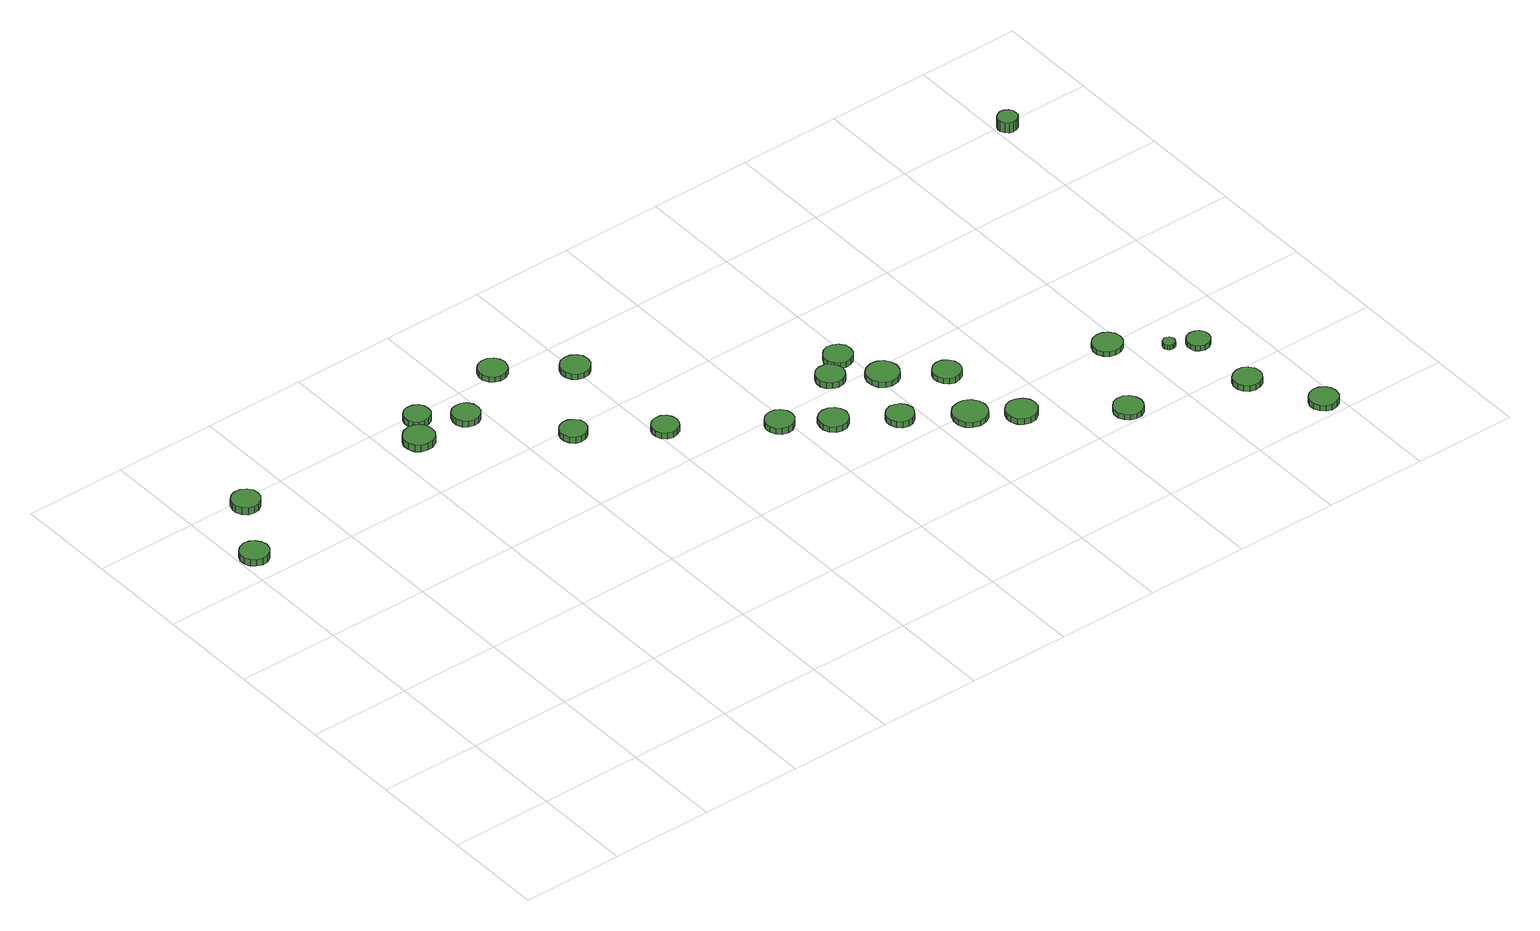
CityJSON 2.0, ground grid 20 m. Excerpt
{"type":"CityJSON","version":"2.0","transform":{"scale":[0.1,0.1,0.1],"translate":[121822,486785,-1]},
"CityObjects":{
"tree1":{"type":"SolitaryVegetationObject","attributes":{"function":"something"},"geometry":[{"type":"MultiSurface","lod":"1","boundaries":[[[0,1,2,3,4,5,6,7,8,9,10,11,12,13,14]],[[15,16,17,18,19,20,21,22,23,24,25,26,27,28,29]],[[0,29,28,1]],[[1,28,27,2]],[[2,27,26,3]],[[3,26,25,4]],[[4,25,24,5]],[[5,24,23,6]],[[6,23,22,7]],[[7,22,21,8]],[[8,21,20,9]],[[9,20,19,10]],[[10,19,18,11]],[[11,18,17,12]],[[12,17,16,13]],[[13,16,15,14]],[[14,15,29,0]]]}]},
"tree2":{"type":"SolitaryVegetationObject","attributes":{"function":"something"},"geometry":[{"type":"MultiSurface","lod":"1","boundaries":[[[30,31,32,33,34,35,36,37,38,39,40,41,42,43,44]],[[45,46,47,48,49,50,51,52,53,54,55,56,57,58,59]],[[30,59,58,31]],[[31,58,57,32]],[[32,57,56,33]],[[33,56,55,34]],[[34,55,54,35]],[[35,54,53,36]],[[36,53,52,37]],[[37,52,51,38]],[[38,51,50,39]],[[39,50,49,40]],[[40,49,48,41]],[[41,48,47,42]],[[42,47,46,43]],[[43,46,45,44]],[[44,45,59,30]]]}]},
"tree3":{"type":"SolitaryVegetationObject","attributes":{"function":"something"},"geometry":[{"type":"MultiSurface","lod":"1","boundaries":[[[60,61,62,63,64,65,66,67,68,69,70,71,72,73,74]],[[75,76,77,78,79,80,81,82,83,84,85,86,87,88,89]],[[60,89,88,61]],[[61,88,87,62]],[[62,87,86,63]],[[63,86,85,64]],[[64,85,84,65]],[[65,84,83,66]],[[66,83,82,67]],[[67,82,81,68]],[[68,81,80,69]],[[69,80,79,70]],[[70,79,78,71]],[[71,78,77,72]],[[72,77,76,73]],[[73,76,75,74]],[[74,75,89,60]]]}]},
"tree4":{"type":"SolitaryVegetationObject","attributes":{"function":"something"},"geometry":[{"type":"MultiSurface","lod":"1","boundaries":[[[90,91,92,93,94,95,96,97,98,99,100,101,102,103,104]],[[105,106,107,108,109,110,111,112,113,114,115,116,117,118,119]],[[90,119,118,91]],[[91,118,117,92]],[[92,117,116,93]],[[93,116,115,94]],[[94,115,114,95]],[[95,114,113,96]],[[96,113,112,97]],[[97,112,111,98]],[[98,111,110,99]],[[99,110,109,100]],[[100,109,108,101]],[[101,108,107,102]],[[102,107,106,103]],[[103,106,105,104]],[[104,105,119,90]]]}]},
"tree5":{"type":"SolitaryVegetationObject","attributes":{"function":"something"},"geometry":[{"type":"MultiSurface","lod":"1","boundaries":[[[120,121,122,123,124,125,126,127,128,129,130,131,132,133,134]],[[135,136,137,138,139,140,141,142,143,144,145,146,147,148,149]],[[120,149,148,121]],[[121,148,147,122]],[[122,147,146,123]],[[123,146,145,124]],[[124,145,144,125]],[[125,144,143,126]],[[126,143,142,127]],[[127,142,141,128]],[[128,141,140,129]],[[129,140,139,130]],[[130,139,138,131]],[[131,138,137,132]],[[132,137,136,133]],[[133,136,135,134]],[[134,135,149,120]]]}]},
"tree6":{"type":"SolitaryVegetationObject","attributes":{"function":"something"},"geometry":[{"type":"MultiSurface","lod":"1","boundaries":[[[150,151,152,153,154,155,156,157,158,159,160,161,162,163,164]],[[165,166,167,168,169,170,171,172,173,174,175,176,177,178,179]],[[150,179,178,151]],[[151,178,177,152]],[[152,177,176,153]],[[153,176,175,154]],[[154,175,174,155]],[[155,174,173,156]],[[156,173,172,157]],[[157,172,171,158]],[[158,171,170,159]],[[159,170,169,160]],[[160,169,168,161]],[[161,168,167,162]],[[162,167,166,163]],[[163,166,165,164]],[[164,165,179,150]]]}]},
"tree7":{"type":"SolitaryVegetationObject","attributes":{"function":"something"},"geometry":[{"type":"MultiSurface","lod":"1","boundaries":[[[180,181,182,183,184,185,186,187,188,189,190,191,192,193,194]],[[195,196,197,198,199,200,201,202,203,204,205,206,207,208,209]],[[180,209,208,181]],[[181,208,207,182]],[[182,207,206,183]],[[183,206,205,184]],[[184,205,204,185]],[[185,204,203,186]],[[186,203,202,187]],[[187,202,201,188]],[[188,201,200,189]],[[189,200,199,190]],[[190,199,198,191]],[[191,198,197,192]],[[192,197,196,193]],[[193,196,195,194]],[[194,195,209,180]]]}]},
"tree8":{"type":"SolitaryVegetationObject","attributes":{"function":"something"},"geometry":[{"type":"MultiSurface","lod":"1","boundaries":[[[210,211,212,213,214,215,216,217,218,219,220,221,222,223,224]],[[225,226,227,228,229,230,231,232,233,234,235,236,237,238,239]],[[210,239,238,211]],[[211,238,237,212]],[[212,237,236,213]],[[213,236,235,214]],[[214,235,234,215]],[[215,234,233,216]],[[216,233,232,217]],[[217,232,231,218]],[[218,231,230,219]],[[219,230,229,220]],[[220,229,228,221]],[[221,228,227,222]],[[222,227,226,223]],[[223,226,225,224]],[[224,225,239,210]]]}]},
"tree9":{"type":"SolitaryVegetationObject","attributes":{"function":"something"},"geometry":[{"type":"MultiSurface","lod":"1","boundaries":[[[240,241,242,243,244,245,246,247,248,249,250,251,252,253,254]],[[255,256,257,258,259,260,261,262,263,264,265,266,267,268,269]],[[240,269,268,241]],[[241,268,267,242]],[[242,267,266,243]],[[243,266,265,244]],[[244,265,264,245]],[[245,264,263,246]],[[246,263,262,247]],[[247,262,261,248]],[[248,261,260,249]],[[249,260,259,250]],[[250,259,258,251]],[[251,258,257,252]],[[252,257,256,253]],[[253,256,255,254]],[[254,255,269,240]]]}]},
"tree10":{"type":"SolitaryVegetationObject","attributes":{"function":"something"},"geometry":[{"type":"MultiSurface","lod":"1","boundaries":[[[270,271,272,273,274,275,276,277,278,279,280,281,282,283,284]],[[285,286,287,288,289,290,291,292,293,294,295,296,297,298,299]],[[270,299,298,271]],[[271,298,297,272]],[[272,297,296,273]],[[273,296,295,274]],[[274,295,294,275]],[[275,294,293,276]],[[276,293,292,277]],[[277,292,291,278]],[[278,291,290,279]],[[279,290,289,280]],[[280,289,288,281]],[[281,288,287,282]],[[282,287,286,283]],[[283,286,285,284]],[[284,285,299,270]]]}]},
"tree11":{"type":"SolitaryVegetationObject","attributes":{"function":"something"},"geometry":[{"type":"MultiSurface","lod":"1","boundaries":[[[300,301,302,303,304,305,306,307,308,309,310,311,312,313,314]],[[315,316,317,318,319,320,321,322,323,324,325,326,327,328,329]],[[300,329,328,301]],[[301,328,327,302]],[[302,327,326,303]],[[303,326,325,304]],[[304,325,324,305]],[[305,324,323,306]],[[306,323,322,307]],[[307,322,321,308]],[[308,321,320,309]],[[309,320,319,310]],[[310,319,318,311]],[[311,318,317,312]],[[312,317,316,313]],[[313,316,315,314]],[[314,315,329,300]]]}]},
"tree12":{"type":"SolitaryVegetationObject","attributes":{"function":"something"},"geometry":[{"type":"MultiSurface","lod":"1","boundaries":[[[330,331,332,333,334,335,336,337,338,339,340,341,342,343,344]],[[345,346,347,348,349,350,351,352,353,354,355,356,357,358,359]],[[330,359,358,331]],[[331,358,357,332]],[[332,357,356,333]],[[333,356,355,334]],[[334,355,354,335]],[[335,354,353,336]],[[336,353,352,337]],[[337,352,351,338]],[[338,351,350,339]],[[339,350,349,340]],[[340,349,348,341]],[[341,348,347,342]],[[342,347,346,343]],[[343,346,345,344]],[[344,345,359,330]]]}]},
"tree13":{"type":"SolitaryVegetationObject","attributes":{"function":"something"},"geometry":[{"type":"MultiSurface","lod":"1","boundaries":[[[360,361,362,363,364,365,366,367,368,369,370,371,372,373,374]],[[375,376,377,378,379,380,381,382,383,384,385,386,387,388,389]],[[360,389,388,361]],[[361,388,387,362]],[[362,387,386,363]],[[363,386,385,364]],[[364,385,384,365]],[[365,384,383,366]],[[366,383,382,367]],[[367,382,381,368]],[[368,381,380,369]],[[369,380,379,370]],[[370,379,378,371]],[[371,378,377,372]],[[372,377,376,373]],[[373,376,375,374]],[[374,375,389,360]]]}]},
"tree14":{"type":"SolitaryVegetationObject","attributes":{"function":"something"},"geometry":[{"type":"MultiSurface","lod":"1","boundaries":[[[390,391,392,393,394,395,396,397,398,399,400,401,402,403,404]],[[405,406,407,408,409,410,411,412,413,414,415,416,417,418,419]],[[390,419,418,391]],[[391,418,417,392]],[[392,417,416,393]],[[393,416,415,394]],[[394,415,414,395]],[[395,414,413,396]],[[396,413,412,397]],[[397,412,411,398]],[[398,411,410,399]],[[399,410,409,400]],[[400,409,408,401]],[[401,408,407,402]],[[402,407,406,403]],[[403,406,405,404]],[[404,405,419,390]]]}]},
"tree15":{"type":"SolitaryVegetationObject","attributes":{"function":"something"},"geometry":[{"type":"MultiSurface","lod":"1","boundaries":[[[420,421,422,423,424,425,426,427,428,429,430,431,432,433,434]],[[435,436,437,438,439,440,441,442,443,444,445,446,447,448,449]],[[420,449,448,421]],[[421,448,447,422]],[[422,447,446,423]],[[423,446,445,424]],[[424,445,444,425]],[[425,444,443,426]],[[426,443,442,427]],[[427,442,441,428]],[[428,441,440,429]],[[429,440,439,430]],[[430,439,438,431]],[[431,438,437,432]],[[432,437,436,433]],[[433,436,435,434]],[[434,435,449,420]]]}]},
"tree16":{"type":"SolitaryVegetationObject","attributes":{"function":"something"},"geometry":[{"type":"MultiSurface","lod":"1","boundaries":[[[450,451,452,453,454,455,456,457,458,459,460,461,462,463,464]],[[465,466,467,468,469,470,471,472,473,474,475,476,477,478,479]],[[450,479,478,451]],[[451,478,477,452]],[[452,477,476,453]],[[453,476,475,454]],[[454,475,474,455]],[[455,474,473,456]],[[456,473,472,457]],[[457,472,471,458]],[[458,471,470,459]],[[459,470,469,460]],[[460,469,468,461]],[[461,468,467,462]],[[462,467,466,463]],[[463,466,465,464]],[[464,465,479,450]]]}]},
"tree17":{"type":"SolitaryVegetationObject","attributes":{"function":"something"},"geometry":[{"type":"MultiSurface","lod":"1","boundaries":[[[480,481,482,483,484,485,486,487,488,489,490,491,492,493,494]],[[495,496,497,498,499,500,501,502,503,504,505,506,507,508,509]],[[480,509,508,481]],[[481,508,507,482]],[[482,507,506,483]],[[483,506,505,484]],[[484,505,504,485]],[[485,504,503,486]],[[486,503,502,487]],[[487,502,501,488]],[[488,501,500,489]],[[489,500,499,490]],[[490,499,498,491]],[[491,498,497,492]],[[492,497,496,493]],[[493,496,495,494]],[[494,495,509,480]]]}]},
"tree18":{"type":"SolitaryVegetationObject","attributes":{"function":"something"},"geometry":[{"type":"MultiSurface","lod":"1","boundaries":[[[510,511,512,513,514,515,516,517,518,519,520,521,522,523,524]],[[525,526,527,528,529,530,531,532,533,534,535,536,537,538,539]],[[510,539,538,511]],[[511,538,537,512]],[[512,537,536,513]],[[513,536,535,514]],[[514,535,534,515]],[[515,534,533,516]],[[516,533,532,517]],[[517,532,531,518]],[[518,531,530,519]],[[519,530,529,520]],[[520,529,528,521]],[[521,528,527,522]],[[522,527,526,523]],[[523,526,525,524]],[[524,525,539,510]]]}]},
"tree19":{"type":"SolitaryVegetationObject","attributes":{"function":"something"},"geometry":[{"type":"MultiSurface","lod":"1","boundaries":[[[540,541,542,543,544,545,546,547,548,549,550,551,552,553,554]],[[555,556,557,558,559,560,561,562,563,564,565,566,567,568,569]],[[540,569,568,541]],[[541,568,567,542]],[[542,567,566,543]],[[543,566,565,544]],[[544,565,564,545]],[[545,564,563,546]],[[546,563,562,547]],[[547,562,561,548]],[[548,561,560,549]],[[549,560,559,550]],[[550,559,558,551]],[[551,558,557,552]],[[552,557,556,553]],[[553,556,555,554]],[[554,555,569,540]]]}]},
"tree20":{"type":"SolitaryVegetationObject","attributes":{"function":"something"},"geometry":[{"type":"MultiSurface","lod":"1","boundaries":[[[570,571,572,573,574,575,576,577,578,579,580,581,582,583,584]],[[585,586,587,588,589,590,591,592,593,594,595,596,597,598,599]],[[570,599,598,571]],[[571,598,597,572]],[[572,597,596,573]],[[573,596,595,574]],[[574,595,594,575]],[[575,594,593,576]],[[576,593,592,577]],[[577,592,591,578]],[[578,591,590,579]],[[579,590,589,580]],[[580,589,588,581]],[[581,588,587,582]],[[582,587,586,583]],[[583,586,585,584]],[[584,585,599,570]]]}]},
"tree21":{"type":"SolitaryVegetationObject","attributes":{"function":"something"},"geometry":[{"type":"MultiSurface","lod":"1","boundaries":[[[600,601,602,603,604,605,606,607,608,609,610,611,612,613,614]],[[615,616,617,618,619,620,621,622,623,624,625,626,627,628,629]],[[600,629,628,601]],[[601,628,627,602]],[[602,627,626,603]],[[603,626,625,604]],[[604,625,624,605]],[[605,624,623,606]],[[606,623,622,607]],[[607,622,621,608]],[[608,621,620,609]],[[609,620,619,610]],[[610,619,618,611]],[[611,618,617,612]],[[612,617,616,613]],[[613,616,615,614]],[[614,615,629,600]]]}]},
"tree22":{"type":"SolitaryVegetationObject","attributes":{"function":"something"},"geometry":[{"type":"MultiSurface","lod":"1","boundaries":[[[630,631,632,633,634,635,636,637,638,639,640,641,642,643,644]],[[645,646,647,648,649,650,651,652,653,654,655,656,657,658,659]],[[630,659,658,631]],[[631,658,657,632]],[[632,657,656,633]],[[633,656,655,634]],[[634,655,654,635]],[[635,654,653,636]],[[636,653,652,637]],[[637,652,651,638]],[[638,651,650,639]],[[639,650,649,640]],[[640,649,648,641]],[[641,648,647,642]],[[642,647,646,643]],[[643,646,645,644]],[[644,645,659,630]]]}]},
"tree23":{"type":"SolitaryVegetationObject","attributes":{"function":"something"},"geometry":[{"type":"MultiSurface","lod":"1","boundaries":[[[660,661,662,663,664,665,666,667,668,669,670,671,672,673,674]],[[675,676,677,678,679,680,681,682,683,684,685,686,687,688,689]],[[660,689,688,661]],[[661,688,687,662]],[[662,687,686,663]],[[663,686,685,664]],[[664,685,684,665]],[[665,684,683,666]],[[666,683,682,667]],[[667,682,681,668]],[[668,681,680,669]],[[669,680,679,670]],[[670,679,678,671]],[[671,678,677,672]],[[672,677,676,673]],[[673,676,675,674]],[[674,675,689,660]]]}]},
"tree24":{"type":"SolitaryVegetationObject","attributes":{"function":"something"},"geometry":[{"type":"MultiSurface","lod":"1","boundaries":[[[690,691,692,693,694,695,696,697,698,699,700,701,702,703,704]],[[705,706,707,708,709,710,711,712,713,714,715,716,717,718,719]],[[690,719,718,691]],[[691,718,717,692]],[[692,717,716,693]],[[693,716,715,694]],[[694,715,714,695]],[[695,714,713,696]],[[696,713,712,697]],[[697,712,711,698]],[[698,711,710,699]],[[699,710,709,700]],[[700,709,708,701]],[[701,708,707,702]],[[702,707,706,703]],[[703,706,705,704]],[[704,705,719,690]]]}]},
"tree25":{"type":"SolitaryVegetationObject","attributes":{"function":"something"},"geometry":[{"type":"MultiSurface","lod":"1","boundaries":[[[720,721,722,723,724,725,726,727,728,729,730,731,732,733,734]],[[735,736,737,738,739,740,741,742,743,744,745,746,747,748,749]],[[720,749,748,721]],[[721,748,747,722]],[[722,747,746,723]],[[723,746,745,724]],[[724,745,744,725]],[[725,744,743,726]],[[726,743,742,727]],[[727,742,741,728]],[[728,741,740,729]],[[729,740,739,730]],[[730,739,738,731]],[[731,738,737,732]],[[732,737,736,733]],[[733,736,735,734]],[[734,735,749,720]]]}]}
},
"vertices":[
[59,861,20],[56,872,20],[49,881,20],[40,887,20],[28,888,20],[17,884,20],[9,877,20],[4,866,20],[4,855,20],[9,844,20],[17,837,20],[28,833,20],[40,834,20],[49,840,20],[56,849,20],[56,849,6],[49,840,6],[40,834,6],[28,833,6],[17,837,6],[9,844,6],[4,855,6],[4,866,6],[9,877,6],[17,884,6],[28,888,6],[40,887,6],[49,881,6],[56,872,6],[59,861,6],
[138,985,20],[136,996,20],[129,1005,20],[119,1011,20],[108,1012,20],[97,1008,20],[89,1001,20],[84,990,20],[84,979,20],[89,969,20],[97,961,20],[108,958,20],[119,959,20],[129,965,20],[136,974,20],[136,974,5],[129,965,5],[119,959,5],[108,958,5],[97,961,5],[89,969,5],[84,979,5],[84,990,5],[89,1001,5],[97,1008,5],[108,1012,5],[119,1011,5],[129,1005,5],[136,996,5],[138,985,5],
[489,936,21],[487,948,21],[480,957,21],[469,964,21],[457,965,21],[445,961,21],[436,953,21],[431,942,21],[431,930,21],[436,918,21],[445,910,21],[457,907,21],[469,908,21],[480,914,21],[487,924,21],[487,924,6],[480,914,6],[469,908,6],[457,907,6],[445,910,6],[436,918,6],[431,930,6],[431,942,6],[436,953,6],[445,961,6],[457,965,6],[469,964,6],[480,957,6],[487,948,6],[489,936,6],
[520,985,21],[518,996,21],[512,1004,21],[503,1009,21],[492,1010,21],[482,1007,21],[475,1000,21],[471,991,21],[471,980,21],[475,971,21],[482,964,21],[492,961,21],[503,962,21],[512,967,21],[518,975,21],[518,975,7],[512,967,7],[503,962,7],[492,961,7],[482,964,7],[475,971,7],[471,980,7],[471,991,7],[475,1000,7],[482,1007,7],[492,1010,7],[503,1009,7],[512,1004,7],[518,996,7],[520,985,7],
[592,936,20],[590,947,20],[583,956,20],[574,961,20],[563,962,20],[552,959,20],[544,952,20],[540,942,20],[540,931,20],[544,920,20],[552,913,20],[563,910,20],[574,911,20],[583,916,20],[590,925,20],[590,925,7],[583,916,7],[574,911,7],[563,910,7],[552,913,7],[544,920,7],[540,931,7],[540,942,7],[544,952,7],[552,959,7],[563,962,7],[574,961,7],[583,956,7],[590,947,7],[592,936,7],
[711,784,19],[709,795,19],[702,803,19],[693,809,19],[682,810,19],[672,806,19],[664,799,19],[660,789,19],[660,779,19],[664,769,19],[672,761,19],[682,758,19],[693,759,19],[702,765,19],[709,773,19],[709,773,6],[702,765,6],[693,759,6],[682,758,6],[672,761,6],[664,769,6],[660,779,6],[660,789,6],[664,799,6],[672,806,6],[682,810,6],[693,809,6],[702,803,6],[709,795,6],[711,784,6],
[709,1007,19],[706,1018,19],[700,1027,19],[690,1033,19],[678,1034,19],[667,1030,19],[659,1023,19],[654,1012,19],[654,1001,19],[659,990,19],[667,983,19],[678,979,19],[690,980,19],[700,986,19],[706,995,19],[706,995,8],[700,986,8],[690,980,8],[678,979,8],[667,983,8],[659,990,8],[654,1001,8],[654,1012,8],[659,1023,8],[667,1030,8],[678,1034,8],[690,1033,8],[700,1027,8],[706,1018,8],[709,1007,8],
[843,692,20],[841,702,20],[835,711,20],[826,716,20],[815,717,20],[805,714,20],[797,707,20],[793,697,20],[793,687,20],[797,677,20],[805,670,20],[815,666,20],[826,668,20],[835,673,20],[841,681,20],[841,681,7],[835,673,7],[826,668,7],[815,666,7],[805,670,7],[797,677,7],[793,687,7],[793,697,7],[797,707,7],[805,714,7],[815,717,7],[826,716,7],[835,711,7],[841,702,7],[843,692,7],
[828,923,19],[826,935,19],[819,944,19],[809,950,19],[797,951,19],[786,948,19],[778,940,19],[773,929,19],[773,918,19],[778,907,19],[786,899,19],[797,896,19],[809,897,19],[819,903,19],[826,912,19],[826,912,7],[819,903,7],[809,897,7],[797,896,7],[786,899,7],[778,907,7],[773,918,7],[773,929,7],[778,940,7],[786,948,7],[797,951,7],[809,950,7],[819,944,7],[826,935,7],[828,923,7],
[1011,578,20],[1009,589,20],[1002,599,20],[992,604,20],[981,605,20],[970,602,20],[962,594,20],[957,584,20],[957,573,20],[962,562,20],[970,555,20],[981,551,20],[992,552,20],[1002,558,20],[1009,567,20],[1009,567,7],[1002,558,7],[992,552,7],[981,551,7],[970,555,7],[962,562,7],[957,573,7],[957,584,7],[962,594,7],[970,602,7],[981,605,7],[992,604,7],[1002,599,7],[1009,589,7],[1011,578,7],
[1090,524,19],[1087,536,19],[1081,545,19],[1071,551,19],[1059,552,19],[1048,549,19],[1039,541,19],[1035,530,19],[1035,519,19],[1039,508,19],[1048,500,19],[1059,497,19],[1071,498,19],[1081,504,19],[1087,513,19],[1087,513,7],[1081,504,7],[1071,498,7],[1059,497,7],[1048,500,7],[1039,508,7],[1035,519,7],[1035,530,7],[1039,541,7],[1048,549,7],[1059,552,7],[1071,551,7],[1081,545,7],[1087,536,7],[1090,524,7],
[1187,460,20],[1184,471,20],[1178,480,20],[1168,485,20],[1158,487,20],[1147,483,20],[1139,476,20],[1135,466,20],[1135,455,20],[1139,445,20],[1147,437,20],[1158,434,20],[1168,435,20],[1178,441,20],[1184,450,20],[1184,450,7],[1178,441,7],[1168,435,7],[1158,434,7],[1147,437,7],[1139,445,7],[1135,455,7],[1135,466,7],[1139,476,7],[1147,483,7],[1158,487,7],[1168,485,7],[1178,480,7],[1184,471,7],[1187,460,7],
[1161,624,20],[1158,635,20],[1152,644,20],[1142,650,20],[1131,651,20],[1120,648,20],[1112,640,20],[1107,630,20],[1107,618,20],[1112,608,20],[1120,601,20],[1131,597,20],[1142,598,20],[1152,604,20],[1158,613,20],[1158,613,7],[1152,604,7],[1142,598,7],[1131,597,7],[1120,601,7],[1112,608,7],[1107,618,7],[1107,630,7],[1112,640,7],[1120,648,7],[1131,651,7],[1142,650,7],[1152,644,7],[1158,635,7],[1161,624,7],
[1293,388,19],[1290,402,19],[1282,413,19],[1270,420,19],[1257,421,19],[1243,417,19],[1233,408,19],[1228,395,19],[1228,382,19],[1233,369,19],[1243,360,19],[1257,356,19],[1270,357,19],[1282,364,19],[1290,375,19],[1290,375,8],[1282,364,8],[1270,357,8],[1257,356,8],[1243,360,8],[1233,369,8],[1228,382,8],[1228,395,8],[1233,408,8],[1243,417,8],[1257,421,8],[1270,420,8],[1282,413,8],[1290,402,8],[1293,388,8],
[1207,660,19],[1205,672,19],[1198,681,19],[1188,686,19],[1177,688,19],[1166,684,19],[1158,676,19],[1153,666,19],[1153,655,19],[1158,644,19],[1166,637,19],[1177,633,19],[1188,635,19],[1198,640,19],[1205,649,19],[1205,649,7],[1198,640,7],[1188,635,7],[1177,633,7],[1166,637,7],[1158,644,7],[1153,655,7],[1153,666,7],[1158,676,7],[1166,684,7],[1177,688,7],[1188,686,7],[1198,681,7],[1205,672,7],[1207,660,7],
[1241,572,19],[1238,585,19],[1231,595,19],[1220,602,19],[1207,603,19],[1195,599,19],[1185,591,19],[1180,579,19],[1180,566,19],[1185,554,19],[1195,545,19],[1207,541,19],[1220,543,19],[1231,549,19],[1238,560,19],[1238,560,7],[1231,549,7],[1220,543,7],[1207,541,7],[1195,545,7],[1185,554,7],[1180,566,7],[1180,579,7],[1185,591,7],[1195,599,7],[1207,603,7],[1220,602,7],[1231,595,7],[1238,585,7],[1241,572,7],
[1365,338,19],[1363,350,19],[1355,360,19],[1344,366,19],[1332,368,19],[1320,364,19],[1311,355,19],[1306,344,19],[1306,332,19],[1311,320,19],[1320,312,19],[1332,308,19],[1344,309,19],[1355,316,19],[1363,326,19],[1363,326,7],[1355,316,7],[1344,309,7],[1332,308,7],[1320,312,7],[1311,320,7],[1306,332,7],[1306,344,7],[1311,355,7],[1320,364,7],[1332,368,7],[1344,366,7],[1355,360,7],[1363,350,7],[1365,338,7],
[1329,507,19],[1327,518,19],[1320,527,19],[1311,533,19],[1299,534,19],[1289,531,19],[1281,523,19],[1276,513,19],[1276,502,19],[1281,491,19],[1289,484,19],[1299,480,19],[1311,482,19],[1320,487,19],[1327,496,19],[1327,496,7],[1320,487,7],[1311,482,7],[1299,480,7],[1289,484,7],[1281,491,7],[1276,502,7],[1276,513,7],[1281,523,7],[1289,531,7],[1299,534,7],[1311,533,7],[1320,527,7],[1327,518,7],[1329,507,7],
[1516,230,18],[1514,241,18],[1507,251,18],[1497,257,18],[1485,258,18],[1474,254,18],[1466,246,18],[1461,236,18],[1461,224,18],[1466,214,18],[1474,206,18],[1485,202,18],[1497,203,18],[1507,209,18],[1514,219,18],[1514,219,7],[1507,209,7],[1497,203,7],[1485,202,7],[1474,206,7],[1466,214,7],[1461,224,7],[1461,236,7],[1466,246,7],[1474,254,7],[1485,258,7],[1497,257,7],[1507,251,7],[1514,241,7],[1516,230,7],
[1600,393,18],[1597,405,18],[1590,414,18],[1580,420,18],[1568,421,18],[1557,418,18],[1548,410,18],[1543,399,18],[1543,387,18],[1548,376,18],[1557,368,18],[1568,365,18],[1580,366,18],[1590,372,18],[1597,381,18],[1597,381,8],[1590,372,8],[1580,366,8],[1568,365,8],[1557,368,8],[1548,376,8],[1543,387,8],[1543,399,8],[1548,410,8],[1557,418,8],[1568,421,8],[1580,420,8],[1590,414,8],[1597,405,8],[1600,393,8],
[1729,163,19],[1727,174,19],[1720,183,19],[1710,189,19],[1699,190,19],[1688,186,19],[1680,179,19],[1675,169,19],[1675,157,19],[1680,147,19],[1688,139,19],[1699,136,19],[1710,137,19],[1720,143,19],[1727,152,19],[1727,152,7],[1720,143,7],[1710,137,7],[1699,136,7],[1688,139,7],[1680,147,7],[1675,157,7],[1675,169,7],[1680,179,7],[1688,186,7],[1699,190,7],[1710,189,7],[1720,183,7],[1727,174,7],[1729,163,7],
[1669,328,18],[1668,333,18],[1665,337,18],[1661,339,18],[1656,340,18],[1651,338,18],[1648,335,18],[1646,330,18],[1646,325,18],[1648,321,18],[1651,318,18],[1656,316,18],[1661,317,18],[1665,319,18],[1668,323,18],[1668,323,8],[1665,319,8],[1661,317,8],[1656,316,8],[1651,318,8],[1648,321,8],[1646,325,8],[1646,330,8],[1648,335,8],[1651,338,8],[1656,340,8],[1661,339,8],[1665,337,8],[1668,333,8],[1669,328,8],
[1799,36,19],[1797,47,19],[1790,56,19],[1780,62,19],[1769,63,19],[1758,59,19],[1750,52,19],[1745,41,19],[1745,30,19],[1750,20,19],[1758,12,19],[1769,8,19],[1780,10,19],[1790,15,19],[1797,24,19],[1797,24,7],[1790,15,7],[1780,10,7],[1769,8,7],[1758,12,7],[1750,20,7],[1745,30,7],[1745,41,7],[1750,52,7],[1758,59,7],[1769,63,7],[1780,62,7],[1790,56,7],[1797,47,7],[1799,36,7],
[1724,301,19],[1722,310,19],[1717,317,19],[1709,322,19],[1700,323,19],[1691,320,19],[1684,314,19],[1681,305,19],[1681,296,19],[1684,288,19],[1691,282,19],[1700,279,19],[1709,280,19],[1717,285,19],[1722,292,19],[1722,292,8],[1717,285,8],[1709,280,8],[1700,279,8],[1691,282,8],[1684,288,8],[1681,296,8],[1681,305,8],[1684,314,8],[1691,320,8],[1700,323,8],[1709,322,8],[1717,317,8],[1722,310,8],[1724,301,8],
[1840,989,32],[1839,997,32],[1834,1003,32],[1827,1007,32],[1819,1008,32],[1812,1005,32],[1806,1000,32],[1802,993,32],[1802,985,32],[1806,978,32],[1812,972,32],[1819,970,32],[1827,971,32],[1834,975,32],[1839,981,32],[1839,981,10],[1834,975,10],[1827,971,10],[1819,970,10],[1812,972,10],[1806,978,10],[1802,985,10],[1802,993,10],[1806,1000,10],[1812,1005,10],[1819,1008,10],[1827,1007,10],[1834,1003,10],[1839,997,10],[1840,989,10]
]}
